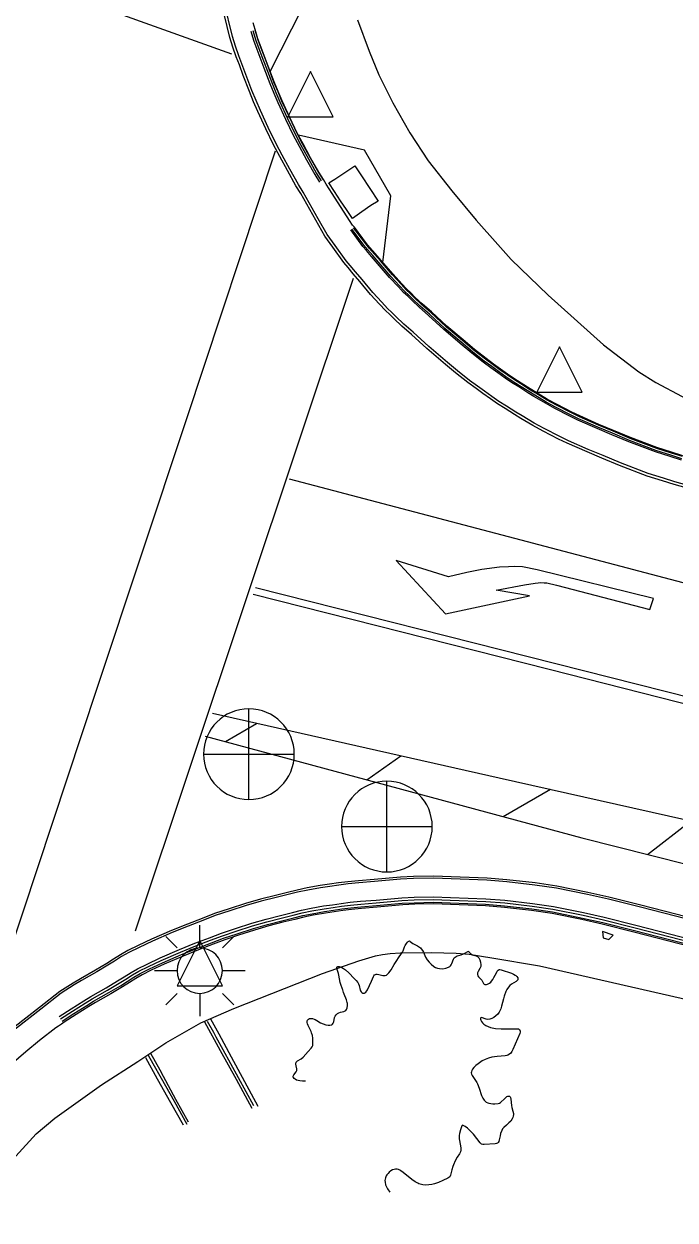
# Model space of a CAD drawing. Header units: metres. Extents: x 585772 to 587013, y 4140825 to 4141582.
# Drawn here: x 586322.36 to 586341.21, y 4141469.41 to 4141504.02 of the extents above; entities that cross this region are included whole.
import ezdxf

# ---------------------------------------------------------------- set-up
doc = ezdxf.new("R2010")
doc.units = ezdxf.units.M
doc.header["$MEASUREMENT"] = 0
for name, color, linetype, lineweight in [('BACK_OF_CURB', 5, 'Continuous', 30), ('BOTTOM_OF_CURB', 3, 'Continuous', 30), ('CONCRETE_BOTTOM', 9, 'Continuous', 30), ('CONCRETE_TOP', 204, 'Continuous', 30), ('FOOT_PATH', 2, 'Continuous', 30), ('GUTTER', 30, 'Continuous', 30), ('LIGHT_POLE', 5, 'Continuous', 30), ('MANHOLE', 30, 'Continuous', 30), ('PAINT_STRIPE', 4, 'Continuous', 30), ('SIGN_BOARD', 2, 'Continuous', 30), ('TOP_OF_CURB', 1, 'Continuous', 30), ('TRAFFIC_SIGNAL', 3, 'Continuous', 30)]:
    doc.layers.add(name, color=color, linetype=linetype, lineweight=lineweight)
for name, color, linetype, lineweight, true_color in [('HAND_RAIL', 77, 'Continuous', 30, 0x647d5e), ('HARD_SURFACE', 71, 'Continuous', 30, 0xbcff40), ('PAVED_ROAD', 140, 'Continuous', 30, 0x38a9ff), ('RAMP', 31, 'Continuous', 30, 0xffcca8), ('TREELINE', 80, 'Continuous', 30, 0x36ff17)]:
    doc.layers.add(name, color=color, linetype=linetype, lineweight=lineweight, true_color=true_color)

# ---------------------------------------------------------------- blocks, each defined once
blk = doc.blocks.new('SYM205')
at = {"color": 0, "linetype": 'ByBlock', "lineweight": -2}
for p, q in [((0, 0.25), (0, 0.5)), ((-0.25, 0.25), (-0.375, 0.375)), ((0.25, 0.25), (0.375, 0.375)), ((0.25, 0), (0.5, 0)), ((-0.25, -0.25), (-0.375, -0.375)), ((0, -0.25), (0, -0.5)), ((0.25, -0.25), (0.375, -0.375))]:
    blk.add_line(p, q, dxfattribs=at)
at = {"color": 0, "linetype": 'ByBlock', "lineweight": -2, "flags": 128}
blk.add_lwpolyline([(-0.5, 0), (-0.25, 0, 1), (0.25, 0, 1), (-0.25, 0)], format="xyb", dxfattribs=at)
blk = doc.blocks.new('SYM205_1')
at = {"layer": 'LIGHT_POLE', "xscale": 26.246667, "yscale": 26.246667, "zscale": 26.246667}
blk.add_blockref('SYM205', (0, 0), dxfattribs=at)
blk = doc.blocks.new('SYM003')
at = {"layer": 'LIGHT_POLE', "xscale": 0.5, "yscale": 0.5, "zscale": 0.5}
blk.add_blockref('SYM205_1', (0, 0), dxfattribs=at)
blk = doc.blocks.new('SYM203')
at = {"color": 0, "linetype": 'ByBlock', "lineweight": -2}
blk.add_line((-0.5, 0), (0.5, 0), dxfattribs=at)
at = {"color": 0, "linetype": 'ByBlock', "lineweight": -2, "flags": 128}
blk.add_lwpolyline([(0, -0.5, 1), (0, 0.5, 1), (0, -0.5), (0, 0.5)], format="xyb", dxfattribs=at)
blk = doc.blocks.new('SYM203_1')
at = {"layer": 'MANHOLE', "xscale": 26.246667, "yscale": 26.246667, "zscale": 26.246667}
blk.add_blockref('SYM203', (0, 0), dxfattribs=at)
blk = doc.blocks.new('SYM004')
at = {"layer": 'MANHOLE', "xscale": 0.5, "yscale": 0.5, "zscale": 0.5}
blk.add_blockref('SYM203_1', (0, 0), dxfattribs=at)
blk = doc.blocks.new('SYM207')
at = {"layer": 'SIGN_BOARD'}
blk.add_3dface([(-1.322683, 1.213682), (-1.067804, -0.602562), (0.487143, -1.125157), (1.787212, 0.168493)], dxfattribs=at)
blk = doc.blocks.new('SYM008')
at = {"layer": 'SIGN_BOARD', "xscale": 0.5, "yscale": 0.5, "zscale": 0.5}
blk.add_blockref('SYM207', (0, 0), dxfattribs=at)
blk = doc.blocks.new('SYM212')
at = {"layer": 'TRAFFIC_SIGNAL'}
blk.add_3dface([(-6.561667, -4.374444), (6.561667, -4.374444), (0, 8.748889)], dxfattribs=at)
blk = doc.blocks.new('SYM009')
at = {"layer": 'TRAFFIC_SIGNAL', "xscale": 0.5, "yscale": 0.5, "zscale": 0.5}
blk.add_blockref('SYM212', (0, 0), dxfattribs=at)

msp = doc.modelspace()

# ---------------------------------------------------------------- linework, layer by layer
at = {"layer": 'BACK_OF_CURB'}
for points in [[(586329.045164, 4141503.851323, -20.941), (586329.125986, 4141503.587883, -20.931), (586329.216705, 4141503.333756, -20.919), (586329.305963, 4141503.102633, -20.909), (586329.419301, 4141502.796747, -20.872706), (586329.590576, 4141502.345109, -20.869), (586329.708105, 4141502.062912, -20.864), (586329.822973, 4141501.793898, -20.862), (586330.047728, 4141501.311602, -20.861), (586330.264625, 4141500.857065, -20.867), (586330.431523, 4141500.541384, -20.868005), (586330.649304, 4141500.145004, -20.892005), (586330.887511, 4141499.721221, -20.93), (586331.020001, 4141499.508249, -20.950463)], [(586341.426154, 4141491.501768, -20.733), (586341.102068, 4141491.606128, -20.733), (586340.677098, 4141491.738703, -20.736), (586339.911879, 4141492.028216, -20.745), (586339.418757, 4141492.234951, -20.751), (586338.994536, 4141492.411927, -20.758), (586338.442736, 4141492.655891, -20.764), (586338.213013, 4141492.766777, -20.768), (586337.781576, 4141492.988846, -20.772), (586337.508985, 4141493.136306, -20.777), (586337.180132, 4141493.332669, -20.784), (586337.006671, 4141493.437426, -20.787), (586336.74065, 4141493.606503, -20.792), (586336.531519, 4141493.73922, -20.795), (586336.348884, 4141493.863095, -20.796), (586336.13963, 4141494.014638, -20.802), (586335.943333, 4141494.156035, -20.804), (586335.722167, 4141494.31653, -20.803), (586335.392283, 4141494.576604, -20.808), (586335.114989, 4141494.811033, -20.808), (586334.586909, 4141495.258745, -20.809), (586334.142757, 4141495.668297, -20.814), (586333.870147, 4141495.90341, -20.816), (586333.662676, 4141496.101407, -20.82), (586333.544233, 4141496.219903, -20.822), (586333.424891, 4141496.329995, -20.823), (586333.280143, 4141496.487132, -20.824), (586333.028885, 4141496.759229, -20.826), (586332.680306, 4141497.1623, -20.83265), (586332.506026, 4141497.363391, -20.84674), (586332.357874, 4141497.533453, -20.870091), (586332.265394, 4141497.65142, -20.885468), (586331.906168, 4141498.123293, -20.925)], [(586323.467991, 4141475.167049, -20.936459), (586323.8137, 4141475.389389, -20.916329), (586324.182417, 4141475.621648, -20.901), (586324.382843, 4141475.740874, -20.905), (586324.822854, 4141475.992089, -20.914), (586325.158629, 4141476.19406, -20.915), (586325.3547, 4141476.318386, -20.914), (586325.546924, 4141476.437563, -20.911), (586325.728828, 4141476.542177, -20.908), (586326.000579, 4141476.676767, -20.905), (586326.370613, 4141476.850978, -20.9), (586326.927449, 4141477.091289, -20.893), (586327.373589, 4141477.273018, -20.886), (586327.793083, 4141477.432747, -20.878), (586328.13701, 4141477.565086, -20.871), (586328.533512, 4141477.696908, -20.865), (586329.004001, 4141477.845468, -20.859), (586329.414147, 4141477.968255, -20.855), (586329.827997, 4141478.072542, -20.851), (586330.176416, 4141478.157749, -20.843), (586330.437342, 4141478.221456, -20.837), (586330.709241, 4141478.277097, -20.829), (586331.064246, 4141478.342236, -20.815), (586331.323047, 4141478.379307, -20.825574), (586331.569568, 4141478.41677, -20.825189), (586331.822693, 4141478.447653, -20.823198), (586332.117977, 4141478.475639, -20.815373), (586332.568709, 4141478.512612, -20.813744), (586333.310885, 4141478.576838, -20.805034), (586333.662683, 4141478.595316, -20.795688), (586334.221093, 4141478.606179, -20.764), (586334.7018, 4141478.589058, -20.755), (586335.722976, 4141478.549607, -20.737), (586336.271035, 4141478.50725, -20.729), (586337.062188, 4141478.416703, -20.718), (586337.659632, 4141478.330976, -20.711), (586338.528261, 4141478.151556, -20.708), (586339.118478, 4141478.018103, -20.705), (586340.034244, 4141477.79043, -20.702), (586342.020317, 4141477.278676, -20.69)]]:
    msp.add_polyline3d(points, dxfattribs=at)
at = {"layer": 'BOTTOM_OF_CURB'}
for points in [[(586328.930442, 4141503.816127, -21.018), (586329.012059, 4141503.550093, -21.015), (586329.104208, 4141503.291961, -21.012), (586329.193725, 4141503.060169, -21.01), (586329.306936, 4141502.754625, -21.008), (586329.479057, 4141502.300754, -21.003), (586329.597534, 4141502.016282, -21.002), (586329.713379, 4141501.744979, -21.001), (586329.939191, 4141501.260417, -20.994), (586330.157386, 4141500.803159, -20.988), (586330.325887, 4141500.484445, -20.985), (586330.544412, 4141500.086711, -20.981), (586330.784211, 4141499.660097, -20.976), (586330.918109, 4141499.444862, -20.974)], [(586341.395231, 4141491.399534, -20.873), (586341.069799, 4141491.504327, -20.874), (586340.642271, 4141491.637701, -20.878), (586339.872328, 4141491.929001, -20.891), (586339.377554, 4141492.136428, -20.893), (586338.952382, 4141492.313801, -20.896), (586338.39792, 4141492.558941, -20.899), (586338.165357, 4141492.671199, -20.901), (586337.731728, 4141492.894396, -20.906), (586337.456181, 4141493.043455, -20.91), (586337.125153, 4141493.241117, -20.916), (586336.950418, 4141493.346643, -20.921), (586336.683397, 4141493.516356, -20.929), (586336.472922, 4141493.649926, -20.931), (586336.287578, 4141493.775639, -20.935), (586336.077103, 4141493.928066, -20.937), (586335.880764, 4141494.069493, -20.939), (586335.657723, 4141494.231348, -20.942), (586335.324732, 4141494.493872, -20.945), (586335.045986, 4141494.729528, -20.946), (586334.516152, 4141495.178727, -20.948), (586334.071668, 4141495.588585, -20.954), (586333.798364, 4141495.824297, -20.954), (586333.588036, 4141496.025021, -20.956), (586333.470233, 4141496.142876, -20.958), (586333.349288, 4141496.254447, -20.958), (586333.201641, 4141496.414731, -20.96), (586332.949247, 4141496.688058, -20.962), (586332.599568, 4141497.092402, -20.965), (586332.425415, 4141497.293347, -20.965), (586332.276197, 4141497.464631, -20.965), (586332.177243, 4141497.582486, -20.966), (586331.820887, 4141498.059017, -20.968)], [(586323.381443, 4141475.30162, -21.038), (586323.727785, 4141475.524368, -21.044), (586324.098865, 4141475.758115, -21.051), (586324.302273, 4141475.879114, -21.055), (586324.741943, 4141476.130135, -21.064), (586325.074541, 4141476.330195, -21.065), (586325.269702, 4141476.453944, -21.064), (586325.464863, 4141476.574943, -21.061), (586325.653367, 4141476.683352, -21.058), (586325.93099, 4141476.82085, -21.055), (586326.30482, 4141476.996848, -21.05), (586326.865564, 4141477.238846, -21.043), (586327.314935, 4141477.421891, -21.036), (586327.735885, 4141477.582175, -21.028), (586328.083013, 4141477.715745, -21.021), (586328.484182, 4141477.849119, -21.015), (586328.956967, 4141477.998403, -21.009), (586329.371635, 4141478.122544, -21.005), (586329.789444, 4141478.227829, -21.001), (586330.138436, 4141478.313176, -20.993), (586330.402316, 4141478.377604, -20.987), (586330.678761, 4141478.434175, -20.979), (586331.038454, 4141478.500174, -20.965), (586331.299683, 4141478.537594, -20.956), (586331.547856, 4141478.575307, -20.947), (586331.805453, 4141478.606736, -20.939), (586332.103888, 4141478.635021, -20.932), (586332.555271, 4141478.672048, -20.925), (586333.299788, 4141478.736475, -20.921), (586333.656929, 4141478.755234, -20.919), (586334.222385, 4141478.766234, -20.914), (586334.707735, 4141478.748949, -20.905), (586335.732232, 4141478.709369, -20.887), (586336.286301, 4141478.666548, -20.879), (586337.082652, 4141478.575406, -20.868), (586337.687204, 4141478.488659, -20.861), (586338.56209, 4141478.307946, -20.858), (586339.155427, 4141478.173787, -20.855), (586340.073508, 4141477.945539, -20.852), (586342.059906, 4141477.433701, -20.84)]]:
    msp.add_polyline3d(points, dxfattribs=at)
at = {"layer": 'CONCRETE_BOTTOM', "extrusion": (0.8767959205868296, 0.4808626764912139, 1.9033759e-09), "elevation": 2505570.464841, "flags": 128}
msp.add_lwpolyline([(3349285.462053, -20.833121), (3349284.512184, -20.620769), (3349283.562315, -20.217793), (3349282.612446, -19.732597)], dxfattribs=at)
at = {"layer": 'CONCRETE_BOTTOM', "extrusion": (0.8782666396237367, 0.4781712138178431, 2.6653181e-09), "elevation": 2495284.357899, "flags": 128}
msp.add_lwpolyline([(3356954.432149, -20.858042), (3356953.886441, -20.835257), (3356953.677706, -20.755511), (3356952.923263, -20.413651), (3356952.168819, -20.026399)], dxfattribs=at)
at = {"layer": 'CONCRETE_TOP'}
for points in [[(586327.761989, 4141475.235192, -20.756188), (586328.001095, 4141474.80065, -20.61656), (586328.365, 4141474.139299, -20.277762), (586328.751592, 4141473.421931, -19.904589), (586329.138183, 4141472.704563, -19.544495)], [(586325.879639, 4141474.113038, -20.847), (586326.22102, 4141473.502811, -20.549186), (586326.607728, 4141472.815178, -20.187976), (586326.971772, 4141472.166248, -19.773209)]]:
    msp.add_polyline3d(points, dxfattribs=at)
at = {"layer": 'FOOT_PATH'}
for points in [[(586332.014638, 4141504.134581, -20.808), (586332.353285, 4141503.229966, -20.803), (586332.638947, 4141502.552369, -20.799), (586333.039795, 4141501.741097, -20.792), (586333.536247, 4141500.869037, -20.781), (586334.06524, 4141500.062662, -20.773), (586334.747142, 4141499.191466, -20.769), (586335.454097, 4141498.343606, -20.77), (586336.076103, 4141497.642962, -20.767), (586336.467952, 4141497.201962, -20.766), (586337.534576, 4141496.168281, -20.757031), (586339.141423, 4141494.734726, -20.742185), (586340.161973, 4141493.957161, -20.729689), (586340.654969, 4141493.643715, -20.720751), (586341.415702, 4141493.244849, -20.71), (586341.885662, 4141493.000546, -20.706), (586342.175931, 4141492.885308, -20.703), (586342.558349, 4141492.783899, -20.699), (586344.65013, 4141492.286073, -20.684), (586345.717042, 4141492.039176, -20.68), (586352.059481, 4141490.434494, -20.641806), (586359.359693, 4141488.60481, -20.596023), (586365.162053, 4141487.074743, -20.563995)], [(586341.433506, 4141491.526072, -20.736), (586341.10974, 4141491.630329, -20.739), (586340.685378, 4141491.762715, -20.744), (586339.921282, 4141492.051803, -20.746), (586339.428552, 4141492.258373, -20.75), (586339.004558, 4141492.435255, -20.757), (586338.45339, 4141492.678939, -20.762), (586338.224342, 4141492.7895, -20.765), (586337.793426, 4141493.0113, -20.773), (586337.521538, 4141493.15838, -20.777), (586337.193202, 4141493.354434, -20.775), (586337.020044, 4141493.459008, -20.779), (586336.75426, 4141493.627935, -20.784), (586336.545449, 4141493.760448, -20.786), (586336.363459, 4141493.883887, -20.79), (586336.154495, 4141494.035219, -20.794), (586335.958208, 4141494.176609, -20.796), (586335.737488, 4141494.33678, -20.798), (586335.408342, 4141494.596273, -20.804), (586335.131394, 4141494.830409, -20.807), (586334.60373, 4141495.277768, -20.81), (586334.159658, 4141495.687247, -20.809), (586333.887212, 4141495.922218, -20.81), (586333.68042, 4141496.119567, -20.820026), (586333.561825, 4141496.238215, -20.822015), (586333.442864, 4141496.347955, -20.823009), (586333.298806, 4141496.504344, -20.824004), (586333.047818, 4141496.776149, -20.82376), (586332.6995, 4141497.178918, -20.830201), (586332.52519, 4141497.380043, -20.853197), (586332.376652, 4141497.550547, -20.875), (586332.280867, 4141497.664629, -20.881), (586331.926742, 4141498.138177, -20.925041), (586331.909755, 4141498.159751, -20.927859), (586331.892768, 4141498.181325, -20.930677), (586331.875781, 4141498.202899, -20.934199), (586331.788898, 4141498.330191, -20.962347), (586331.283207, 4141499.118835, -20.967784), (586331.199042, 4141499.250861, -20.968254), (586331.114877, 4141499.382887, -20.962612), (586331.030712, 4141499.514912, -20.950463), (586330.89837, 4141499.727646, -20.93), (586330.66033, 4141500.151132, -20.892), (586330.442627, 4141500.54737, -20.866734), (586330.358832, 4141500.705866, -20.853428), (586330.275898, 4141500.862732, -20.85064), (586330.059138, 4141501.316983, -20.86), (586329.834493, 4141501.79904, -20.862261), (586329.719728, 4141502.067814, -20.865791), (586329.602299, 4141502.349771, -20.87007), (586329.431113, 4141502.801175, -20.87168), (586329.317762, 4141503.107097, -20.904023), (586329.228531, 4141503.338149, -20.926583), (586329.137962, 4141503.591855, -20.958), (586329.057224, 4141503.855023, -20.976287), (586329.029164, 4141503.954768, -20.981432), (586329.001103, 4141504.054512, -20.988872)], [(586342.003465, 4141477.233941, -20.691), (586340.017594, 4141477.745643, -20.701954), (586339.103275, 4141477.972956, -20.704), (586338.515008, 4141478.105969, -20.706), (586337.650291, 4141478.284581, -20.711), (586337.057289, 4141478.36967, -20.717), (586336.269383, 4141478.459845, -20.729), (586335.725081, 4141478.501912, -20.738), (586334.70598, 4141478.541283, -20.760415), (586334.228175, 4141478.5583, -20.773), (586333.674169, 4141478.547523, -20.787), (586333.325711, 4141478.52922, -20.794), (586332.584997, 4141478.465121, -20.806), (586332.134673, 4141478.428182, -20.812), (586331.841358, 4141478.400382, -20.816), (586331.591029, 4141478.36984, -20.818), (586331.345539, 4141478.332534, -20.82), (586331.088256, 4141478.29568, -20.824), (586330.736181, 4141478.231078, -20.824), (586330.467124, 4141478.176019, -20.826), (586330.208043, 4141478.112763, -20.832), (586329.859983, 4141478.027644, -20.842), (586329.448608, 4141477.923981, -20.85), (586329.041288, 4141477.802039, -20.858), (586328.572233, 4141477.653932, -20.867), (586328.178648, 4141477.52308, -20.874), (586327.836721, 4141477.391511, -20.88), (586327.418138, 4141477.232129, -20.889), (586326.974017, 4141477.051222, -20.894), (586326.419623, 4141476.811965, -20.902925), (586326.051962, 4141476.638871, -20.912535), (586325.783882, 4141476.506099, -20.920186), (586325.606102, 4141476.403857, -20.928), (586325.415713, 4141476.285818, -20.93717), (586325.219074, 4141476.161131, -20.945967), (586324.881314, 4141475.957966, -20.954535), (586324.441091, 4141475.70663, -20.96125), (586324.242527, 4141475.588512, -20.962647), (586323.875287, 4141475.357184, -20.959236), (586323.529974, 4141475.135098, -20.958938), (586323.449261, 4141475.080595, -20.959197), (586323.368548, 4141475.026093, -20.9625), (586323.287835, 4141474.97159, -20.962259), (586322.816559, 4141474.605464, -20.95115), (586322.415711, 4141474.279506, -20.937083), (586321.991773, 4141473.909705, -20.920873)], [(586322.12899, 4141471.257561, -20.772262), (586322.721623, 4141471.906924, -20.785574), (586323.257814, 4141472.358656, -20.800397), (586324.606672, 4141473.324099, -20.838), (586325.664945, 4141474.001695, -20.856), (586326.469232, 4141474.538126, -20.842), (586327.485174, 4141475.116907, -20.81895), (586328.436234, 4141475.531708, -20.801), (586331.000782, 4141476.548103, -20.785), (586332.059055, 4141476.915134, -20.675), (586332.541398, 4141477.058317, -20.657659), (586332.744125, 4141477.099803, -20.65147), (586332.965283, 4141477.12285, -20.651943), (586333.264767, 4141477.141288, -20.654), (586334.158612, 4141477.150507, -20.555), (586334.872766, 4141477.132069, -20.61), (586335.250577, 4141477.104412, -20.703), (586335.904834, 4141477.003003, -20.707), (586337.288045, 4141476.769606, -20.691), (586342.607631, 4141475.54852, -20.657777), (586347.846082, 4141474.09804, -20.62818), (586355.610783, 4141472.128774, -20.58959), (586359.946175, 4141471.059946, -20.568263), (586360.628918, 4141470.865379, -20.562)]]:
    msp.add_polyline3d(points, dxfattribs=at)
at = {"layer": 'GUTTER'}
for points in [[(586341.547989, 4141490.672586, -20.831), (586341.204745, 4141490.769773, -20.834), (586340.871023, 4141490.877236, -20.837), (586340.427737, 4141491.015526, -20.841), (586339.628691, 4141491.317837, -20.849), (586339.123744, 4141491.529528, -20.852), (586338.692711, 4141491.709347, -20.854), (586338.121859, 4141491.961734, -20.858), (586337.871797, 4141492.082438, -20.859), (586337.424667, 4141492.312584, -20.862), (586337.130908, 4141492.471495, -20.864), (586336.786486, 4141492.677155, -20.866), (586336.603903, 4141492.787421, -20.868), (586336.330724, 4141492.961047, -20.871), (586336.111966, 4141493.099873, -20.873), (586335.909933, 4141493.236906, -20.875), (586335.691933, 4141493.394782, -20.878), (586335.495337, 4141493.536395, -20.881), (586335.260745, 4141493.706632, -20.884), (586334.908619, 4141493.984242, -20.887), (586334.620929, 4141494.22746, -20.89), (586334.080289, 4141494.68582, -20.895), (586333.633759, 4141495.097565, -20.902), (586333.356183, 4141495.336961, -20.905), (586333.128258, 4141495.554478, -20.909), (586333.014393, 4141495.668394, -20.911), (586332.883577, 4141495.78907, -20.912), (586332.718071, 4141495.968742, -20.915), (586332.45868, 4141496.249647, -20.919), (586332.150892, 4141496.622413, -20.925), (586331.958696, 4141496.846303, -20.925), (586331.805992, 4141497.028049, -20.927), (586331.687515, 4141497.165017, -20.928), (586331.368819, 4141497.612221, -20.93), (586331.137194, 4141497.927035, -20.93), (586330.883208, 4141498.378766, -20.932), (586330.447021, 4141499.151798, -20.938), (586330.306612, 4141499.3775, -20.94), (586330.059457, 4141499.817201, -20.946), (586329.837493, 4141500.221195, -20.95), (586329.661578, 4141500.553932, -20.952), (586329.437379, 4141501.02377, -20.955), (586329.206684, 4141501.518811, -20.958), (586329.086324, 4141501.80069, -20.959), (586328.963464, 4141502.095684, -20.96), (586328.787429, 4141502.559877, -20.96), (586328.674803, 4141502.863841, -20.96), (586328.584091, 4141503.098728, -20.959), (586328.485332, 4141503.375377, -20.959), (586328.400036, 4141503.653402, -20.961), (586328.156391, 4141504.64036, -20.965151)], [(586342.19243, 4141477.952649, -20.799659), (586340.204944, 4141478.464768, -20.804), (586339.279114, 4141478.694942, -20.806), (586338.675334, 4141478.831463, -20.81), (586337.779499, 4141479.016502, -20.817), (586337.151153, 4141479.106663, -20.824), (586336.337404, 4141479.199796, -20.837), (586335.763217, 4141479.244172, -20.846357), (586334.727605, 4141479.284182, -20.867), (586334.226712, 4141479.302021, -20.877), (586333.637668, 4141479.290562, -20.889), (586333.262643, 4141479.270864, -20.894), (586332.510289, 4141479.205758, -20.906), (586332.056723, 4141479.168552, -20.912), (586331.747741, 4141479.139267, -20.918), (586331.475173, 4141479.106012, -20.925), (586331.221474, 4141479.067459, -20.93), (586330.952117, 4141479.028875, -20.937), (586330.57673, 4141478.959996, -20.941), (586330.285066, 4141478.900311, -20.948), (586330.0113, 4141478.833469, -20.953472), (586329.660388, 4141478.747653, -20.957), (586329.229323, 4141478.639028, -20.961), (586328.799518, 4141478.510354, -20.965), (586328.319051, 4141478.358645, -20.973), (586327.902257, 4141478.220076, -20.978), (586327.544418, 4141478.082384, -20.986), (586327.118588, 4141477.920243, -20.991), (586326.658403, 4141477.732793, -20.996272), (586326.084578, 4141477.48515, -20.999), (586325.698042, 4141477.30317, -21.001), (586325.40076, 4141477.155935, -21.002), (586325.190165, 4141477.034821, -21.003), (586324.985172, 4141476.907727, -21.002), (586324.793057, 4141476.785909, -21.003), (586324.471093, 4141476.592245, -21.00183), (586324.032561, 4141476.341874, -20.997), (586323.819175, 4141476.21494, -20.994), (586323.440184, 4141475.976209, -20.989), (586322.851217, 4141475.515238, -20.975122), (586321.750613, 4141474.654126, -20.9439)]]:
    msp.add_polyline3d(points, dxfattribs=at)
at = {"layer": 'HAND_RAIL', "extrusion": (0.8764045902010842, 0.4815755333013398, 6.6276815e-09), "elevation": 2508293.374522, "flags": 128}
msp.add_lwpolyline([(3347246.783719, -20.684249), (3347246.418149, -20.65059), (3347246.266846, -20.610233), (3347245.855728, -20.426875), (3347244.927738, -19.991723), (3347243.999748, -19.584167)], dxfattribs=at)
at = {"layer": 'HAND_RAIL', "extrusion": (-0.8717165792297557, -0.4900104136607437, 2.6925346e-09), "elevation": -2540475.539596, "flags": 128}
msp.add_lwpolyline([(-3322885.875664, -20.701374), (-3322885.604024, -20.705426), (-3322885.115586, -20.478028), (-3322884.355509, -20.146613), (-3322883.595431, -19.765604)], dxfattribs=at)
at = {"layer": 'HARD_SURFACE'}
msp.add_polyline3d([(586331.189769, 4141499.420101, -20.962819), (586331.361614, 4141499.526923, -20.935425), (586331.740077, 4141499.77776, -20.885834), (586331.938294, 4141499.915484, -20.860202), (586332.135894, 4141499.624766, -20.867495), (586332.619725, 4141498.89305, -20.855164), (586332.40859, 4141498.765261, -20.879831), (586332.143666, 4141498.586767, -20.913284), (586331.87271, 4141498.395253, -20.954415), (586331.696476, 4141498.655058, -20.954121), (586331.526168, 4141498.906571, -20.956846), (586331.353156, 4141499.177015, -20.957602)], close=True, dxfattribs=at)
at = {"layer": 'PAINT_STRIPE', "extrusion": (-0.3372923982898144, -0.9413999352325795, 1.5797824e-09), "elevation": -4096574.903438, "flags": 128}
msp.add_lwpolyline([(-844964.973882, -20.984528), (-844955.740293, -20.917528), (-844946.506703, -20.718528), (-844937.273114, -20.800528), (-844928.039525, -20.927528)], dxfattribs=at)
at = {"layer": 'PAINT_STRIPE', "extrusion": (0.9485216050560753, -0.3167124322502148, 4.187636e-10), "elevation": -755515.004331, "flags": 128}
msp.add_lwpolyline([(4113977.761494, -20.978684), (4113987.712, -20.768684), (4113997.662506, -20.919684)], dxfattribs=at)
at = {"layer": 'PAINT_STRIPE', "extrusion": (-0.0116453982886318, -0.0067559275079635, 0.9999093669639295), "elevation": -34828.41317, "flags": 128}
msp.add_lwpolyline([(586288.194362, 4141342.47194), (586289.09385, 4141342.993719)], dxfattribs=at)
at = {"layer": 'PAINT_STRIPE', "extrusion": (-0.0149869901029774, -0.0105951317118534, 0.9998315524685455), "elevation": -52687.691604, "flags": 128}
msp.add_lwpolyline([(586266.119817, 4141156.360906), (586267.098638, 4141157.052773)], dxfattribs=at)
at = {"layer": 'PAINT_STRIPE', "extrusion": (-0.0258274509966766, -0.0148260262337914, 0.9995564675000252), "elevation": -76566.031365, "flags": 128}
msp.add_lwpolyline([(-3299857.688786, 2569190.676557), (-3299857.688786, 2569189.098335)], dxfattribs=at)
at = {"layer": 'PAINT_STRIPE', "extrusion": (-0.0214907934760665, -0.0167047226655768, 0.9996294803758216), "elevation": -81803.930596, "flags": 128}
msp.add_lwpolyline([(-2910009.197169, 3003465.692529), (-2910009.197169, 3003467.272278)], dxfattribs=at)
at = {"layer": 'PAINT_STRIPE'}
for points in [[(586329.635826, 4141500.339042, -20.945), (586327.057461, 4141492.563401, -20.831), (586324.479097, 4141484.78776, -20.811), (586321.900732, 4141477.012119, -20.903), (586320.906837, 4141474.30085, -20.908)], [(586330.044805, 4141490.863149, -20.778), (586341.430059, 4141487.860725, -20.718999), (586350.50938, 4141485.614973, -20.667864), (586359.588701, 4141483.369221, -20.612)], [(586329.003287, 4141487.524133, -20.768), (586337.565598, 4141485.350176, -20.705911), (586346.127909, 4141483.17622, -20.647371), (586354.69022, 4141481.002264, -20.592564), (586361.353812, 4141479.327388, -20.553832), (586368.017405, 4141477.652513, -20.515832), (586374.680997, 4141475.977637, -20.481897), (586381.181439, 4141474.303938, -20.453)], [(586329.068107, 4141487.715589, -20.769), (586337.759174, 4141485.517646, -20.706698), (586346.450241, 4141483.319702, -20.648991), (586355.141309, 4141481.121759, -20.595707), (586363.832376, 4141478.923815, -20.543213), (586373.945718, 4141476.407973, -20.487)], [(586382.657386, 4141470.60211, -20.499), (586373.355166, 4141472.94723, -20.54675), (586364.052946, 4141475.29235, -20.59514), (586357.506057, 4141476.974578, -20.6325), (586350.959169, 4141478.656806, -20.67037), (586344.41228, 4141480.339034, -20.71155), (586336.117928, 4141482.202646, -20.766498), (586327.823575, 4141484.066257, -20.822)], [(586327.610597, 4141483.417209, -20.832), (586338.514337, 4141480.46684, -20.766066), (586346.611628, 4141478.425668, -20.721), (586354.708919, 4141476.384496, -20.679688), (586362.806209, 4141474.343324, -20.6355), (586370.9035, 4141472.302152, -20.588515), (586382.28699, 4141469.411778, -20.527)]]:
    msp.add_polyline3d(points, dxfattribs=at)
msp.add_polyline3d([(586334.648038, 4141488.025447, -20.72044), (586333.141403, 4141488.500225, -20.735), (586334.565104, 4141486.951433, -20.718141), (586337.00014, 4141487.47173, -20.7), (586336.032576, 4141487.633063, -20.704), (586336.853566, 4141487.792091, -20.706), (586337.157657, 4141487.842795, -20.707), (586337.249806, 4141487.852014, -20.707), (586337.309703, 4141487.856624, -20.707), (586337.424889, 4141487.852014, -20.707), (586337.496876, 4141487.849327, -20.707), (586337.776493, 4141487.786164, -20.706), (586340.473659, 4141487.078935, -20.69507), (586340.584238, 4141487.397649, -20.695006), (586337.218991, 4141488.225055, -20.718), (586336.790499, 4141488.308026, -20.72), (586336.573949, 4141488.321854, -20.721), (586336.385043, 4141488.317245, -20.72), (586336.131634, 4141488.298807, -20.72), (586335.620207, 4141488.238883, -20.719), (586335.177687, 4141488.144759, -20.719)], close=True, dxfattribs=at)
at = {"layer": 'PAVED_ROAD'}
for points in [[(586341.526048, 4141490.59557, -20.831), (586341.181556, 4141490.693111, -20.834), (586340.846826, 4141490.800899, -20.837), (586340.401622, 4141490.939787, -20.841), (586339.599033, 4141491.243439, -20.849), (586339.092848, 4141491.455649, -20.852), (586338.661101, 4141491.635765, -20.854), (586338.088254, 4141491.889034, -20.858), (586337.836062, 4141492.010767, -20.859), (586337.387288, 4141492.241759, -20.862), (586337.091312, 4141492.401869, -20.864), (586336.745259, 4141492.608502, -20.866), (586336.56172, 4141492.719346, -20.868), (586336.287792, 4141492.893448, -20.871), (586336.068026, 4141493.032914, -20.873), (586335.863961, 4141493.171325, -20.875), (586335.645046, 4141493.329865, -20.878), (586335.448418, 4141493.4715, -20.881), (586335.212421, 4141493.642757, -20.884), (586334.857964, 4141493.922204, -20.887), (586334.569186, 4141494.166342, -20.89), (586334.02723, 4141494.625818, -20.895), (586333.580452, 4141495.037792, -20.902), (586333.302355, 4141495.277637, -20.905), (586333.072288, 4141495.497198, -20.909), (586332.958903, 4141495.610634, -20.911), (586332.826885, 4141495.732419, -20.912), (586332.659205, 4141495.914451, -20.915), (586332.398342, 4141496.19695, -20.919), (586332.089631, 4141496.570835, -20.925), (586331.897658, 4141496.794464, -20.925), (586331.745051, 4141496.976095, -20.927), (586331.624486, 4141497.115476, -20.928), (586331.303957, 4141497.565252, -20.93), (586331.06979, 4141497.883521, -20.93), (586330.813435, 4141498.339466, -20.932), (586330.37812, 4141499.110953, -20.938), (586330.237676, 4141499.33671, -20.94), (586329.98946, 4141499.7783, -20.946), (586329.766999, 4141500.183198, -20.95), (586329.590014, 4141500.517959, -20.952), (586329.364949, 4141500.989613, -20.955), (586329.133549, 4141501.486166, -20.958), (586329.012537, 4141501.769572, -20.959), (586328.889045, 4141502.066085, -20.96), (586328.712444, 4141502.531768, -20.96), (586328.599903, 4141502.835504, -20.96), (586328.509019, 4141503.070838, -20.959), (586328.409305, 4141503.350159, -20.959), (586328.322825, 4141503.632045, -20.961), (586328.078534, 4141504.621621, -20.965151)], [(586342.207661, 4141478.012293, -20.799659), (586340.22005, 4141478.524444, -20.804), (586339.29333, 4141478.75484, -20.806), (586338.688349, 4141478.891632, -20.81), (586337.790107, 4141479.077168, -20.817), (586337.159026, 4141479.167722, -20.824), (586336.343278, 4141479.261084, -20.837), (586335.766778, 4141479.305638, -20.846357), (586334.729889, 4141479.345697, -20.867), (586334.227209, 4141479.3636, -20.877), (586333.635455, 4141479.352088, -20.889), (586333.258374, 4141479.332282, -20.894), (586332.505119, 4141479.267098, -20.906), (586332.051303, 4141479.229872, -20.912), (586331.741108, 4141479.200472, -20.918), (586331.466819, 4141479.167008, -20.925), (586331.212485, 4141479.128357, -20.93), (586330.942194, 4141479.08964, -20.937), (586330.565004, 4141479.02043, -20.941), (586330.27159, 4141478.960387, -20.948), (586329.996688, 4141478.893268, -20.953472), (586329.645555, 4141478.807397, -20.957), (586329.212966, 4141478.698388, -20.961), (586328.781422, 4141478.569194, -20.965), (586328.300072, 4141478.417205, -20.973), (586327.881482, 4141478.27804, -20.978), (586327.522412, 4141478.139875, -20.986), (586327.096022, 4141477.97752, -20.991), (586326.634594, 4141477.789563, -20.996272), (586326.059265, 4141477.541271, -20.999), (586325.671269, 4141477.358604, -21.001), (586325.371727, 4141477.21025, -21.002), (586325.158594, 4141477.087676, -21.003), (586324.952471, 4141476.959881, -21.002), (586324.760705, 4141476.838285, -21.003), (586324.439963, 4141476.645356, -21.00183), (586324.001562, 4141476.39506, -20.997), (586323.78703, 4141476.267444, -20.994), (586323.404717, 4141476.026621, -20.989), (586322.813281, 4141475.563717, -20.975122), (586321.711803, 4141474.701921, -20.9439)]]:
    msp.add_polyline3d(points, dxfattribs=at)
at = {"layer": 'RAMP'}
for points in [[(586328.368563, 4141506.942457, -20.910375), (586329.94209, 4141505.934859, -20.870688), (586330.417468, 4141504.479294, -20.832689), (586329.488303, 4141502.650369, -20.871142)], [(586332.755048, 4141497.114686, -20.829174), (586332.982914, 4141499.044473, -20.808484), (586332.225602, 4141500.370334, -20.808355), (586330.307562, 4141500.802842, -20.851704)]]:
    msp.add_polyline3d(points, dxfattribs=at)
at = {"layer": 'TOP_OF_CURB'}
for points in [[(586328.987803, 4141503.833725, -20.941), (586329.069023, 4141503.568988, -20.931), (586329.160457, 4141503.312858, -20.919), (586329.249844, 4141503.081401, -20.909), (586329.363119, 4141502.775686, -20.892), (586329.534816, 4141502.322931, -20.869), (586329.65282, 4141502.039597, -20.864), (586329.768176, 4141501.769439, -20.862), (586329.99346, 4141501.28601, -20.861), (586330.211006, 4141500.830112, -20.867), (586330.378705, 4141500.512915, -20.867193), (586330.596858, 4141500.115858, -20.891193), (586330.835861, 4141499.690659, -20.93), (586330.969055, 4141499.476555, -20.950463)], [(586341.407653, 4141491.440602, -20.733), (586341.082762, 4141491.545221, -20.733), (586340.656262, 4141491.678274, -20.736), (586339.888216, 4141491.968857, -20.745), (586339.394105, 4141492.176005, -20.751), (586338.969315, 4141492.353219, -20.758), (586338.415923, 4141492.597887, -20.764), (586338.184501, 4141492.709593, -20.768), (586337.751752, 4141492.932337, -20.772), (586337.477392, 4141493.080754, -20.777), (586337.147238, 4141493.277894, -20.784), (586336.973015, 4141493.383111, -20.787), (586336.706396, 4141493.552569, -20.792), (586336.496461, 4141493.685796, -20.795), (586336.312205, 4141493.810771, -20.796), (586336.10222, 4141493.962842, -20.802), (586335.905898, 4141494.104257, -20.804), (586335.68361, 4141494.265566, -20.803), (586335.351867, 4141494.527106, -20.808), (586335.073705, 4141494.762269, -20.808), (586334.544575, 4141495.210871, -20.809), (586334.100225, 4141495.620606, -20.814), (586333.8272, 4141495.856077, -20.816), (586333.618019, 4141496.055706, -20.82), (586333.499959, 4141496.173819, -20.822), (586333.379658, 4141496.284795, -20.823), (586333.233176, 4141496.443815, -20.824), (586332.981238, 4141496.716648, -20.826), (586332.632001, 4141497.120481, -20.83265), (586332.457797, 4141497.321484, -20.84674), (586332.308611, 4141497.492731, -20.870091), (586332.214831, 4141497.612358, -20.885468), (586331.855331, 4141498.084591, -20.925)], [(586323.424717, 4141475.234335, -20.935589), (586323.770742, 4141475.456878, -20.917324), (586324.140641, 4141475.689882, -20.901), (586324.342558, 4141475.809994, -20.905), (586324.782399, 4141476.061112, -20.914), (586325.116585, 4141476.262128, -20.915), (586325.312201, 4141476.386165, -20.914), (586325.505893, 4141476.506253, -20.911), (586325.691098, 4141476.612764, -20.908), (586325.965785, 4141476.748809, -20.905), (586326.337716, 4141476.923913, -20.9), (586326.896506, 4141477.165068, -20.893), (586327.344262, 4141477.347455, -20.886), (586327.764484, 4141477.507461, -20.878), (586328.110011, 4141477.640416, -20.871), (586328.508847, 4141477.773013, -20.865), (586328.980484, 4141477.921935, -20.859), (586329.392891, 4141478.0454, -20.855), (586329.80872, 4141478.150186, -20.851), (586330.157426, 4141478.235463, -20.843), (586330.419829, 4141478.29953, -20.837), (586330.694001, 4141478.355636, -20.829), (586331.05135, 4141478.421205, -20.815), (586331.311365, 4141478.45845, -20.825574), (586331.558712, 4141478.496039, -20.825189), (586331.814073, 4141478.527194, -20.823198), (586332.110932, 4141478.55533, -20.815373), (586332.56199, 4141478.59233, -20.813744), (586333.305337, 4141478.656657, -20.805034), (586333.659806, 4141478.675275, -20.795688), (586334.221739, 4141478.686206, -20.764), (586334.704767, 4141478.669003, -20.755), (586335.727604, 4141478.629488, -20.737), (586336.278668, 4141478.586899, -20.729), (586337.07242, 4141478.496054, -20.718), (586337.673418, 4141478.409818, -20.711), (586338.545176, 4141478.229751, -20.708), (586339.136952, 4141478.095945, -20.705), (586340.053876, 4141477.867985, -20.702), (586342.040112, 4141477.356188, -20.69)]]:
    msp.add_polyline3d(points, dxfattribs=at)
at = {"layer": 'TREELINE'}
msp.add_polyline3d([(586330.510291, 4141473.431337, -19.804), (586330.422888, 4141473.433739, -19.821), (586330.352754, 4141473.440387, -19.836), (586330.297695, 4141473.45045, -19.85), (586330.255513, 4141473.463093, -19.862), (586330.211579, 4141473.485073, -19.878), (586330.184264, 4141473.508173, -19.891), (586330.165309, 4141473.533768, -19.903), (586330.160227, 4141473.546152, -19.908), (586330.158242, 4141473.570992, -19.917), (586330.173896, 4141473.611132, -19.928), (586330.239223, 4141473.701128, -19.948), (586330.259147, 4141473.736374, -19.956), (586330.263849, 4141473.75071, -19.96), (586330.264619, 4141473.791215, -19.974), (586330.238848, 4141473.876787, -20.009), (586330.231433, 4141473.922945, -20.026), (586330.23416, 4141473.953274, -20.036), (586330.24609, 4141473.981479, -20.044), (586330.256193, 4141473.994363, -20.046), (586330.283325, 4141474.017904, -20.05), (586330.385103, 4141474.079828, -20.061992), (586330.444913, 4141474.129387, -20.073712), (586330.588516, 4141474.289731, -20.107733), (586330.682329, 4141474.384288, -20.131318), (586330.70825, 4141474.423781, -20.141051), (586330.721261, 4141474.465752, -20.153479), (586330.728891, 4141474.527682, -20.176231), (586330.729609, 4141474.599602, -20.207079), (586330.724212, 4141474.676281, -20.244464), (586330.712186, 4141474.753963, -20.287), (586330.691713, 4141474.830364, -20.33), (586330.677721, 4141474.867391, -20.352), (586330.589718, 4141475.037247, -20.465), (586330.569578, 4141475.08927, -20.499), (586330.561664, 4141475.128774, -20.523), (586330.561487, 4141475.164786, -20.541447), (586330.56935, 4141475.19574, -20.55388), (586330.576392, 4141475.208829, -20.55598), (586330.596836, 4141475.229296, -20.555987), (586330.624841, 4141475.241864, -20.555281), (586330.658384, 4141475.246995, -20.550328), (586330.714544, 4141475.241854, -20.535894), (586330.762346, 4141475.226984, -20.519694), (586330.790223, 4141475.214459, -20.507505), (586330.842733, 4141475.184949, -20.480267), (586330.948451, 4141475.117394, -20.422401), (586331.024101, 4141475.086372, -20.38538), (586331.106427, 4141475.065397, -20.350783), (586331.165751, 4141475.055855, -20.329), (586331.220395, 4141475.052977, -20.313), (586331.259852, 4141475.058243, -20.303), (586331.273716, 4141475.063235, -20.301), (586331.295602, 4141475.077723, -20.301711), (586331.317002, 4141475.109402, -20.30863), (586331.329776, 4141475.150914, -20.32), (586331.35547, 4141475.270109, -20.350525), (586331.373553, 4141475.315341, -20.359257), (586331.400575, 4141475.353764, -20.367017), (586331.435873, 4141475.384874, -20.370991), (586331.477942, 4141475.408888, -20.370659), (586331.525213, 4141475.426103, -20.365835), (586331.621612, 4141475.450861, -20.349), (586331.661563, 4141475.466707, -20.342), (586331.677593, 4141475.47722, -20.342212), (586331.701928, 4141475.503582, -20.349), (586331.710744, 4141475.519135, -20.354397), (586331.722947, 4141475.554246, -20.37), (586331.731055, 4141475.622455, -20.400824), (586331.726732, 4141475.678232, -20.428892), (586331.720623, 4141475.709215, -20.443), (586331.696512, 4141475.785531, -20.478387), (586331.62777, 4141475.952307, -20.551718), (586331.612779, 4141476.00023, -20.57), (586331.596281, 4141476.070634, -20.598), (586331.586477, 4141476.09761, -20.609), (586331.531575, 4141476.225457, -20.656), (586331.517174, 4141476.288078, -20.677), (586331.478773, 4141476.493997, -20.747), (586331.466113, 4141476.541611, -20.763), (586331.415543, 4141476.694814, -20.805563), (586331.415695, 4141476.718795, -20.81), (586331.422707, 4141476.73065, -20.812), (586331.430652, 4141476.736557, -20.813), (586331.453822, 4141476.743936, -20.812), (586331.484731, 4141476.744594, -20.807), (586331.521014, 4141476.737565, -20.802), (586331.567409, 4141476.718868, -20.792), (586331.616705, 4141476.689927, -20.776), (586331.667708, 4141476.652278, -20.759), (586331.764977, 4141476.564482, -20.725), (586331.925874, 4141476.403799, -20.662617), (586331.980197, 4141476.342811, -20.63701), (586332.026131, 4141476.280959, -20.610258), (586332.044041, 4141476.250428, -20.598), (586332.066095, 4141476.197828, -20.581), (586332.099035, 4141476.061934, -20.539), (586332.106251, 4141476.043741, -20.534), (586332.12421, 4141476.015257, -20.523), (586332.147442, 4141475.993632, -20.514), (586332.174212, 4141475.980564, -20.506), (586332.202789, 4141475.977749, -20.497685), (586332.217213, 4141475.980716, -20.492322), (586332.231439, 4141475.986883, -20.489), (586332.258689, 4141476.008753, -20.487), (586332.284095, 4141476.040508, -20.486829), (586332.307474, 4141476.078385, -20.485284), (586332.423161, 4141476.319836, -20.491814), (586332.479483, 4141476.458254, -20.495), (586332.489908, 4141476.476467, -20.495), (586332.513269, 4141476.503842, -20.491), (586332.540175, 4141476.519778, -20.489678), (586332.55573, 4141476.524305, -20.487), (586332.591382, 4141476.526411, -20.477), (586332.633451, 4141476.519292, -20.464), (586332.752517, 4141476.487471, -20.425374), (586332.796577, 4141476.48494, -20.41354), (586332.816702, 4141476.487966, -20.411), (586332.85385, 4141476.502016, -20.409148), (586332.887934, 4141476.525743, -20.411058), (586332.926515, 4141476.565239, -20.41765), (586332.988947, 4141476.65237, -20.437663), (586333.083181, 4141476.810559, -20.472879), (586333.141551, 4141476.896614, -20.494856), (586333.225361, 4141477.032433, -20.534846), (586333.320405, 4141477.167256, -20.580438), (586333.339781, 4141477.206728, -20.593743), (586333.380407, 4141477.316904, -20.638), (586333.397363, 4141477.352837, -20.652), (586333.436461, 4141477.418363, -20.678), (586333.466094, 4141477.456582, -20.692), (586333.484644, 4141477.474555, -20.697), (586333.502366, 4141477.485468, -20.699), (586333.519475, 4141477.488457, -20.696635), (586333.544813, 4141477.47677, -20.691324), (586333.616959, 4141477.417558, -20.674379), (586333.758066, 4141477.342964, -20.650086), (586333.813193, 4141477.306051, -20.637001), (586333.837411, 4141477.285145, -20.62745), (586333.859367, 4141477.262831, -20.61458), (586333.896581, 4141477.214745, -20.588577), (586333.92514, 4141477.163287, -20.559996), (586333.987916, 4141477.021088, -20.49), (586334.033997, 4141476.945457, -20.375), (586334.091876, 4141476.870416, -20.329), (586334.147562, 4141476.811468, -20.397), (586334.223033, 4141476.750219, -20.637), (586334.277377, 4141476.719422, -20.64), (586334.335274, 4141476.698352, -20.636), (586334.395919, 4141476.687116, -20.687), (586334.487895, 4141476.685987, -20.686), (586334.575221, 4141476.700055, -20.685), (586334.650692, 4141476.727453, -20.685), (586334.69066, 4141476.752932, -20.421), (586334.7068, 4141476.767766, -20.431), (586334.732295, 4141476.800915, -20.459057), (586334.751072, 4141476.837451, -20.480346), (586334.798753, 4141476.962778, -20.547917), (586334.819689, 4141476.998037, -20.566), (586334.842649, 4141477.020976, -20.581), (586334.871144, 4141477.038538, -20.594), (586334.90582, 4141477.052875, -20.606764), (586335.022558, 4141477.08866, -20.643811), (586335.086962, 4141477.112522, -20.661135), (586335.140552, 4141477.141203, -20.675845), (586335.213709, 4141477.187377, -20.692), (586335.227188, 4141477.188036, -20.693), (586335.23368, 4141477.185018, -20.693), (586335.291947, 4141477.122044, -20.693), (586335.323013, 4141477.097009, -20.691), (586335.341179, 4141477.087166, -20.69), (586335.376964, 4141477.075665, -20.69), (586335.453719, 4141477.058425, -20.691), (586335.48864, 4141477.042602, -20.691), (586335.503991, 4141477.03085, -20.689), (586335.530302, 4141477.000179, -20.686), (586335.560138, 4141476.941791, -20.679), (586335.58128, 4141476.874269, -20.671), (586335.591014, 4141476.800884, -20.661), (586335.585702, 4141476.75243, -20.653), (586335.578499, 4141476.728345, -20.65), (586335.558614, 4141476.686505, -20.643), (586335.510781, 4141476.605708, -20.629), (586335.494784, 4141476.567759, -20.623), (586335.491203, 4141476.549608, -20.62), (586335.492719, 4141476.515071, -20.616), (586335.503702, 4141476.482947, -20.611), (586335.521634, 4141476.453308, -20.609398), (586335.612011, 4141476.353786, -20.608573), (586335.625349, 4141476.334947, -20.607), (586335.668586, 4141476.256461, -20.603673), (586335.687785, 4141476.238074, -20.601), (586335.699847, 4141476.231988, -20.599), (586335.72969, 4141476.227251, -20.598), (586335.746867, 4141476.228488, -20.597), (586335.783935, 4141476.237695, -20.601778), (586335.840911, 4141476.266921, -20.611828), (586335.880313, 4141476.300199, -20.616), (586335.900172, 4141476.322544, -20.616), (586335.936034, 4141476.373726, -20.620851), (586335.968457, 4141476.431682, -20.629293), (586336.037683, 4141476.570256, -20.65), (586336.064264, 4141476.615061, -20.66), (586336.090773, 4141476.646899, -20.666), (586336.120208, 4141476.662761, -20.668), (586336.141401, 4141476.663966, -20.667), (586336.1779, 4141476.655669, -20.661), (586336.477469, 4141476.55385, -20.608), (586336.534173, 4141476.529608, -20.596), (586336.582386, 4141476.502731, -20.584), (586336.602872, 4141476.487834, -20.578), (586336.631512, 4141476.459634, -20.567), (586336.653914, 4141476.420487, -20.554), (586336.658811, 4141476.393213, -20.546), (586336.654086, 4141476.366161, -20.539), (586336.638376, 4141476.340326, -20.533), (586336.607522, 4141476.313744, -20.528), (586336.473544, 4141476.233191, -20.514), (586336.429238, 4141476.198161, -20.506), (586336.390129, 4141476.155058, -20.494), (586336.342445, 4141476.079194, -20.475), (586336.315037, 4141476.021459, -20.458), (586336.264443, 4141475.889398, -20.414), (586336.241054, 4141475.814976, -20.387), (586336.183679, 4141475.59742, -20.309), (586336.161579, 4141475.528237, -20.286), (586336.133432, 4141475.461452, -20.265), (586336.116366, 4141475.429592, -20.253), (586336.074907, 4141475.370201, -20.232), (586336.024381, 4141475.318147, -20.214), (586335.967702, 4141475.275215, -20.196), (586335.907896, 4141475.24318, -20.181), (586335.847987, 4141475.223823, -20.171), (586335.79345, 4141475.218689, -20.166404), (586335.745531, 4141475.224579, -20.165), (586335.606004, 4141475.270405, -20.17), (586335.584698, 4141475.265902, -20.168), (586335.576442, 4141475.255944, -20.163), (586335.573285, 4141475.241128, -20.157), (586335.575521, 4141475.222056, -20.151), (586335.583443, 4141475.199333, -20.143), (586335.606628, 4141475.159726, -20.129), (586335.637526, 4141475.122426, -20.119), (586335.679063, 4141475.08389, -20.108), (586335.731482, 4141475.046347, -20.099), (586335.795025, 4141475.01203, -20.092), (586335.869934, 4141474.983167, -20.086), (586335.911727, 4141474.971479, -20.084), (586336.012906, 4141474.953052, -20.083), (586336.177176, 4141474.940721, -20.086283), (586336.33709, 4141474.94037, -20.092), (586336.568374, 4141474.948491, -20.103), (586336.635207, 4141474.94808, -20.104), (586336.679177, 4141474.940553, -20.103), (586336.70337, 4141474.927233, -20.099), (586336.71849, 4141474.908618, -20.095), (586336.727468, 4141474.87463, -20.084), (586336.725883, 4141474.846317, -20.076), (586336.716474, 4141474.811133, -20.066), (586336.515505, 4141474.347575, -19.935), (586336.482915, 4141474.284789, -19.918), (586336.452537, 4141474.241687, -19.907425), (586336.419919, 4141474.210238, -19.901), (586336.373008, 4141474.184498, -19.894), (586336.336277, 4141474.174456, -19.891), (586336.287199, 4141474.166934, -19.89), (586336.056106, 4141474.146493, -19.884641), (586335.90997, 4141474.123502, -19.879), (586335.810923, 4141474.097476, -19.871), (586335.762672, 4141474.080404, -19.866), (586335.715726, 4141474.060797, -19.862), (586335.626591, 4141474.015397, -19.853), (586335.584823, 4141473.990312, -19.848), (586335.507934, 4141473.937144, -19.839), (586335.44131, 4141473.882337, -19.83), (586335.380681, 4141473.821619, -19.819), (586335.34972, 4141473.782105, -19.812), (586335.327066, 4141473.743451, -19.805), (586335.313353, 4141473.70573, -19.799), (586335.309216, 4141473.669017, -19.793), (586335.31574, 4141473.631768, -19.786), (586335.33324, 4141473.593573, -19.78), (586335.437941, 4141473.448117, -19.757), (586335.473168, 4141473.388336, -19.747), (586335.491292, 4141473.350708, -19.741), (586335.538355, 4141473.228747, -19.722), (586335.607951, 4141473.018167, -19.687), (586335.641069, 4141472.941776, -19.674), (586335.683512, 4141472.876477, -19.663), (586335.719165, 4141472.841349, -19.658), (586335.739689, 4141472.826811, -19.655), (586335.790776, 4141472.802517, -19.651), (586335.818738, 4141472.793824, -19.649), (586335.877133, 4141472.782259, -19.647), (586335.935673, 4141472.776998, -19.646), (586335.990578, 4141472.776295, -19.646), (586336.092597, 4141472.784614, -19.647), (586336.128694, 4141472.795151, -19.649), (586336.155575, 4141472.81171, -19.652), (586336.277307, 4141472.933036, -19.673), (586336.308875, 4141472.961535, -19.678), (586336.338937, 4141472.983543, -19.681), (586336.367307, 4141472.997177, -19.683), (586336.392184, 4141473.000695, -19.684), (586336.413379, 4141472.994807, -19.682), (586336.431739, 4141472.979401, -19.68), (586336.446381, 4141472.953848, -19.676), (586336.457721, 4141472.910644, -19.668), (586336.474699, 4141472.724921, -19.638), (586336.485753, 4141472.673158, -19.63), (586336.51672, 4141472.562577, -19.613), (586336.528891, 4141472.498594, -19.603), (586336.531332, 4141472.467797, -19.599), (586336.527897, 4141472.420835, -19.592), (586336.515502, 4141472.378056, -19.586), (586336.495043, 4141472.337369, -19.581), (586336.452033, 4141472.277533, -19.573), (586336.400959, 4141472.221732, -19.566), (586336.331467, 4141472.158186, -19.56), (586336.255324, 4141472.095087, -19.553), (586336.216566, 4141472.050138, -19.547), (586336.191749, 4141472.00475, -19.541), (586336.158932, 4141471.912868, -19.53), (586336.142903, 4141471.850617, -19.523), (586336.1206, 4141471.737921, -19.511), (586336.103904, 4141471.681468, -19.506), (586336.090317, 4141471.658504, -19.504), (586336.070429, 4141471.639827, -19.502), (586336.042099, 4141471.626065, -19.501), (586335.997796, 4141471.616571, -19.501), (586335.687077, 4141471.597387, -19.504), (586335.642132, 4141471.599178, -19.505), (586335.607286, 4141471.61133, -19.506), (586335.573038, 4141471.642605, -19.509), (586335.372366, 4141471.892956, -19.534), (586335.27962, 4141471.993756, -19.545), (586335.199886, 4141472.067437, -19.553), (586335.132248, 4141472.120499, -19.556), (586335.080138, 4141472.151596, -19.559), (586335.061429, 4141472.155792, -19.559), (586335.047236, 4141472.150951, -19.559), (586335.035623, 4141472.137074, -19.557), (586335.024656, 4141472.114162, -19.555), (586334.994415, 4141472.024241, -19.547), (586334.968206, 4141471.919192, -19.538), (586334.958598, 4141471.857141, -19.532), (586334.957653, 4141471.79479, -19.526), (586334.960894, 4141471.759768, -19.523), (586334.998002, 4141471.558069, -19.505), (586335.006508, 4141471.491439, -19.499), (586335.007183, 4141471.431095, -19.493), (586334.998764, 4141471.385066, -19.489), (586334.972406, 4141471.326047, -19.484), (586334.90638, 4141471.228058, -19.475), (586334.848403, 4141471.128083, -19.466), (586334.796103, 4141471.014941, -19.456), (586334.774663, 4141470.957789, -19.451), (586334.748081, 4141470.867401, -19.442), (586334.714184, 4141470.710784, -19.428), (586334.70392, 4141470.683944, -19.426), (586334.68578, 4141470.66202, -19.424), (586334.63085, 4141470.625668, -19.421), (586334.488885, 4141470.553731, -19.414), (586334.362259, 4141470.501415, -19.409), (586334.251269, 4141470.465087, -19.406), (586334.165623, 4141470.444178, -19.404), (586334.079623, 4141470.43053, -19.403), (586333.994752, 4141470.425757, -19.403), (586333.912494, 4141470.431471, -19.404), (586333.872808, 4141470.438766, -19.404), (586333.796896, 4141470.46255, -19.407), (586333.760553, 4141470.478495, -19.408), (586333.69069, 4141470.516922, -19.412), (586333.591741, 4141470.586179, -19.418), (586333.343217, 4141470.786657, -19.436), (586333.274303, 4141470.833955, -19.441), (586333.241106, 4141470.852909, -19.442), (586333.201289, 4141470.870951, -19.444), (586333.161824, 4141470.882105, -19.445), (586333.121728, 4141470.885209, -19.445), (586333.080016, 4141470.879104, -19.445), (586333.035706, 4141470.862628, -19.443), (586332.987814, 4141470.834622, -19.441), (586332.938353, 4141470.796361, -19.437), (586332.902524, 4141470.761798, -19.434), (586332.869222, 4141470.720707, -19.431), (586332.849851, 4141470.689529, -19.428), (586332.827177, 4141470.636852, -19.423), (586332.817565, 4141470.597657, -19.42), (586332.813355, 4141470.55509, -19.416), (586332.815403, 4141470.509057, -19.412), (586332.832078, 4141470.433306, -19.405), (586332.853512, 4141470.378199, -19.4), (586332.884198, 4141470.319298, -19.394), (586332.949448, 4141470.223627, -19.386)], dxfattribs=at)

# ---------------------------------------------------------------- block references
at = {"layer": 'LIGHT_POLE', "xscale": 0.2, "yscale": 0.2, "zscale": 0.2}
msp.add_blockref('SYM003', (586327.4534, 4141476.6283, -20.8581), dxfattribs=at)
at = {"layer": 'MANHOLE', "xscale": 0.2, "yscale": 0.2, "zscale": 0.2}
for p in [(586328.876, 4141482.892, -20.839), (586332.869, 4141480.798, -20.835)]:
    msp.add_blockref('SYM004', p, dxfattribs=at)
at = {"layer": 'SIGN_BOARD', "xscale": 0.2, "yscale": 0.2, "zscale": 0.2}
msp.add_blockref('SYM008', (586339.239, 4141477.6425, -20.6925), dxfattribs=at)
at = {"layer": 'TRAFFIC_SIGNAL', "xscale": 0.2, "yscale": 0.2, "zscale": 0.2}
for p in [(586330.6607, 4141501.7685, -20.8204), (586337.8599, 4141493.8007, -20.7531), (586327.4534, 4141476.6283, -20.8581)]:
    msp.add_blockref('SYM009', p, dxfattribs=at)

doc.saveas('drawing.dxf')
